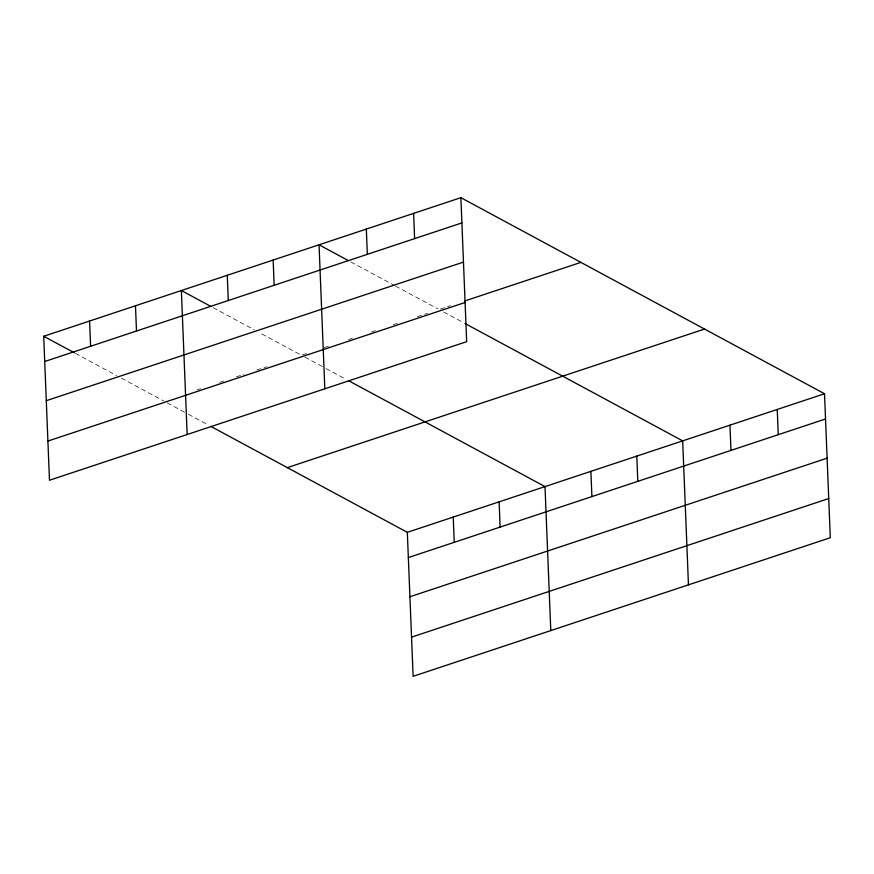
<?xml version="1.0" encoding="UTF-8"?>
<svg xmlns="http://www.w3.org/2000/svg" width="874" height="874" viewBox="0 0 874 874"><rect width="100%" height="100%" fill="white"/><g stroke="black" fill="none" stroke-linecap="round" stroke-linejoin="round"><path stroke-width="0.66" stroke-dasharray="4.37 3.28" d="M196.847 389.957L200.67 388.69M219.789 382.342L223.613 381.064M236.362 376.836L244.01 374.291M256.748 370.063L266.952 366.665M306.468 353.544L301.366 355.237L259.021 332.404M324.32 347.612L329.411 345.918M348.529 339.571L352.364 338.293M371.483 331.945L375.307 330.678M393.147 324.746L398.249 323.052M417.368 316.705L427.572 313.318M440.321 309.079L450.547 305.682M350.802 261.927L394.338 285.394M395.507 286.027L437.863 308.872M443.752 312.04L463.766 322.834M213.136 307.659L254.312 329.859M304.906 357.138L324.92 367.932M326.1 368.566L346.115 379.36M75.459 353.391L116.635 375.602M121.344 378.136L163.7 400.969M167.229 402.87L187.244 413.664M188.423 414.298L208.438 425.092"/><path stroke-width="1.31" d="M460.882 197.677L466.672 341.668L49.479 480.252L43.7 336.272L460.882 197.677L824.521 393.748L830.3 537.729L413.118 676.323L407.328 532.332L210.798 426.37M44.716 361.508L461.898 222.914M46.289 400.696L463.471 262.102M464.597 301.017L580.882 262.386M47.906 441.064L465.099 302.48M287.327 467.634L704.52 329.05M407.328 532.332L824.521 393.748M408.344 557.568L825.526 418.985M409.917 596.756L827.11 458.173M411.545 637.135L828.727 498.541M348.453 260.66L319.043 244.796L324.822 388.788M464.946 323.467L682.67 440.867L688.461 584.848M210.787 306.392L181.366 290.539L187.156 434.52M348.464 380.627L545.005 486.599L550.784 630.58M43.7 336.272L74.29 352.757M777.237 409.447L778.253 434.684M729.954 425.157L730.97 450.394M636.785 456.108L637.801 481.345M590.89 471.359L591.906 496.585M499.109 501.84L500.125 527.077M453.224 517.091L454.24 542.328M413.61 213.387L414.615 238.624M366.326 229.097L367.342 254.334M273.147 260.048L274.163 285.285M227.262 275.288L228.278 300.525M135.481 305.78L136.497 331.017M89.585 321.02L90.601 346.257"/></g></svg>
